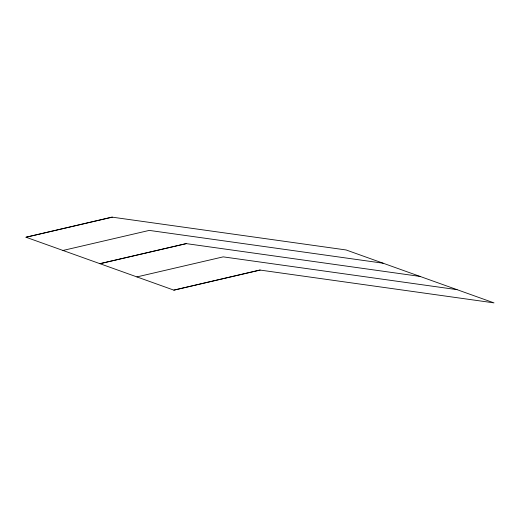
<?xml version="1.0" encoding="UTF-8"?>
<svg xmlns="http://www.w3.org/2000/svg" width="520" height="520" viewBox="0 0 520 520"><rect width="100%" height="100%" fill="white"/><g stroke="black" fill="none" stroke-linecap="round" stroke-linejoin="round"><path stroke-width="0.78" d="M26 237.231L111.95 217.119L346.132 249.971L494 302.881L259.825 270.03L173.869 290.141L26 237.231L112.307 217.178M62.966 250.458L149.273 230.406L383.097 263.198M186.238 243.633L99.938 263.686L186.199 243.614L420.062 276.425M136.903 276.913L223.21 256.861L457.035 289.653M173.869 290.141L260.175 270.088"/></g></svg>
